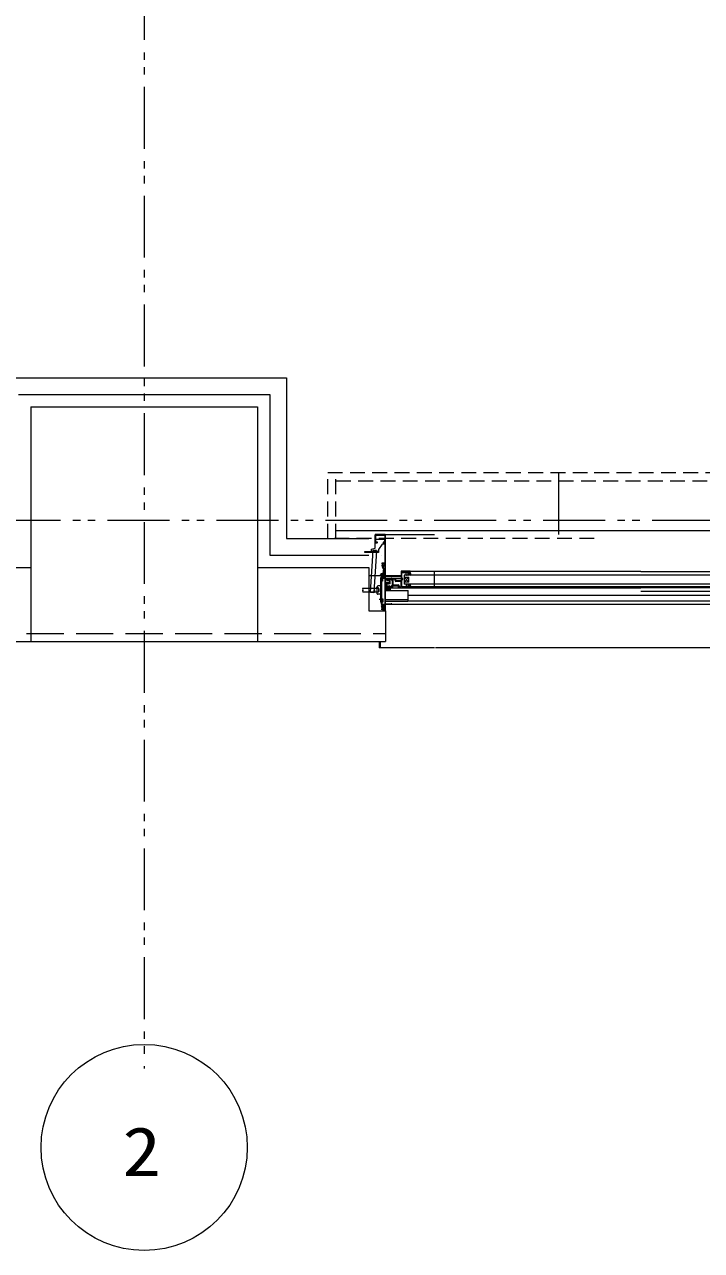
# Model space of a CAD drawing. Units: millimetres at full size. Extents: x -12803 to 120774, y -9413 to 101127.
# Drawn here: x 84984 to 86625, y 5229 to 8204 of the extents above; entities that cross this region are included whole.
import ezdxf
from ezdxf.enums import TextEntityAlignment as Align

# ---------------------------------------------------------------- set-up
doc = ezdxf.new("R2010")
doc.units = ezdxf.units.MM
doc.header["$LTSCALE"] = 30
for name, pattern in [('DASHED1', [1.8, 1.2, -0.6]), ('DASHED3', [4, 3, -1]), ('DOUBLE_CHAIN1', [8.8, 5, -1, 0.6, -0.6, 0.6, -1])]:
    doc.linetypes.add(name, pattern=pattern)
doc.layers.add('0-0_NoName', color=7, linetype='Continuous')
for name, color, linetype, lineweight in [('2-0_通芯', 7, 'DOUBLE_CHAIN1', 15), ('2-1_躯体', 7, 'Continuous', 15), ('2-3_間仕切り', 7, 'Continuous', 15), ('2-A_建具', 7, 'Continuous', 15)]:
    doc.layers.add(name, color=color, linetype=linetype, lineweight=lineweight)
doc.styles.add('ＭＳ ゴシック', font='')
doc.styles.get('ＭＳ ゴシック').set_extended_font_data('MS Gothic')

# ---------------------------------------------------------------- blocks, each defined once
blk = doc.blocks.new('グループ部品-732')
at = {"layer": '2-0_通芯'}
blk.add_line((74361.66, 7001.41), (120774.36, 7001.41), dxfattribs=at)
at = {"layer": '2-1_躯体'}
for p, q in [((84999.36, 7276.41), (85549.36, 7276.41)), ((84999.36, 7276.41), (84999.36, 6706.41)), ((85549.36, 7276.41), (85549.36, 6706.41)), ((83829.36, 6886.41), (84999.36, 6886.41)), ((85549.36, 6886.41), (85819.36, 6886.41)), ((83789.36, 6706.41), (85859.36, 6706.41))]:
    blk.add_line(p, q, dxfattribs=at)
at = {"layer": '2-1_躯体', "linetype": 'DASHED3'}
blk.add_line((83789.36, 6726.41), (85859.36, 6726.41), dxfattribs=at)
at = {"layer": '2-1_躯体'}
blk.add_lwpolyline([(85819.36, 6886.41), (85819.36, 6781.41), (85859.36, 6781.41), (85859.36, 6706.41)], dxfattribs=at)
at = {"layer": '2-3_間仕切り'}
for p, q in [((85619.36, 6956.41), (85819.36, 6956.41)), ((85579.36, 6916.41), (85819.36, 6916.41))]:
    blk.add_line(p, q, dxfattribs=at)
for points in [[(84929.36, 7346.41), (85619.36, 7346.41), (85619.36, 6956.41)], [(84969.36, 7306.41), (85579.36, 7306.41), (85579.36, 6916.41)]]:
    blk.add_lwpolyline(points, dxfattribs=at)
at = {"layer": '2-A_建具', "linetype": 'DASHED1'}
for p, q in [((85739.36, 6956.41), (85739.36, 7116.41)), ((86365.36, 7116.41), (90183.36, 7116.41)), ((85739.36, 7096.41), (90809.36, 7096.41))]:
    blk.add_line(p, q, dxfattribs=at)
at = {"layer": '2-A_建具'}
for p, q in [((86279.36, 6966.41), (86279.36, 7116.41)), ((85739.36, 6976.41), (90809.36, 6976.41)), ((85834.36, 6933.46), (85834.36, 6965.91)), ((85858.86, 6966.41), (85834.86, 6966.41)), ((85859.36, 6966.41), (85977.86, 6966.41)), ((85824.36, 6930.78), (85834.36, 6933.46)), ((85834.36, 6946.46), (85839.16, 6946.46)), ((85834.86, 6946.41), (85838.61, 6946.41)), ((85836.36, 6949.36), (85836.36, 6954.96)), ((85836.36, 6954.96), (85857.36, 6954.96)), ((85837.86, 6947.86), (85836.36, 6949.36)), ((85839.16, 6947.86), (85837.86, 6947.86)), ((85855.86, 6947.86), (85854.56, 6947.86)), ((85854.56, 6946.46), (85857.36, 6946.46)), ((85855.11, 6946.41), (85857.36, 6946.41)), ((85857.36, 6949.36), (85855.86, 6947.86)), ((85857.36, 6954.96), (85857.36, 6949.36)), ((85857.36, 6946.46), (85857.36, 6942.96)), ((85857.86, 6945.91), (85857.86, 6896.74)), ((85809.36, 6925.26), (85842.36, 6925.26)), ((85809.36, 6922.96), (85809.36, 6925.26)), ((85842.36, 6922.96), (85809.36, 6922.96)), ((85812.01, 6922.96), (85812.01, 6925.26)), ((85816.51, 6922.96), (85816.51, 6925.26)), ((85822.87, 6826.71), (85829.67, 6927.51)), ((85824.36, 6930.78), (85824.36, 6925.26)), ((85829.67, 6927.51), (85830.73, 6928.44)), ((85829.67, 6927.51), (85838.65, 6926.91)), ((85831.85, 6826.11), (85838.65, 6926.91)), ((85842.36, 6930.11), (85842.36, 6922.96)), ((85850.56, 6916.21), (85850.36, 6916.41)), ((85854.16, 6894.66), (85854.29, 6894.66)), ((85854.29, 6892.36), (85854.16, 6892.36)), ((85855.06, 6895.12), (85855.15, 6895.21)), ((85855.15, 6891.81), (85855.06, 6891.9)), ((85855.94, 6895.35), (85856.05, 6895.3)), ((85856.05, 6891.72), (85855.94, 6891.67)), ((85856.7, 6895.1), (85856.86, 6895.09)), ((85856.86, 6891.94), (85856.7, 6891.92)), ((85857.68, 6893.91), (85857.64, 6893.76)), ((85857.64, 6893.26), (85857.68, 6893.11)), ((86478.11, 6876.91), (85897.16, 6876.91)), ((85897.16, 6876.41), (85919.66, 6876.41)), ((85918.66, 6877.41), (85898.16, 6877.41)), ((85909.36, 6868.61), (85909.36, 6873.11)), ((85910.36, 6874.11), (85913.36, 6874.11)), ((85914.36, 6867.61), (85914.36, 6874.81)), ((85914.36, 6869.99), (85918.47, 6874.11)), ((85914.36, 6871.41), (85917.06, 6874.11)), ((85914.36, 6872.82), (85915.64, 6874.11)), ((85914.36, 6874.11), (85919.36, 6874.11)), ((85914.36, 6868.58), (85919.46, 6873.68)), ((85914.36, 6873.11), (85914.36, 6868.61)), ((85914.36, 6872.92), (85919.67, 6867.61)), ((85914.58, 6874.11), (85920.79, 6867.91)), ((85914.8, 6867.61), (85919.72, 6872.53)), ((85916, 6874.11), (85920.36, 6869.74)), ((85917.41, 6874.11), (85919.94, 6871.58)), ((85918.83, 6874.11), (85919.51, 6873.42)), ((85919.36, 6874.11), (85920.86, 6867.61)), ((85919.66, 6876.11), (85919.66, 6876.41)), ((85977.96, 6837.21), (85977.96, 6876.91)), ((87036.86, 6876.11), (86478.11, 6876.11)), ((85897.16, 6866.41), (85819.36, 6866.41)), ((85847.06, 6860.91), (85847.06, 6801.91)), ((85849.36, 6860.91), (85847.06, 6860.91)), ((85849.43, 6854.8), (85847.13, 6853.87)), ((85847.63, 6867.06), (85847.15, 6868.08)), ((85847.63, 6867.06), (85853.69, 6870.56)), ((85851.24, 6867.8), (85848.78, 6872.06)), ((85849.29, 6867.21), (85852.72, 6869.19)), ((85849.29, 6867.21), (85849.34, 6867.14)), ((85853.11, 6868.51), (85849.34, 6867.14)), ((85849.34, 6867.14), (85849.77, 6867.14)), ((85849.36, 6857.91), (85849.36, 6866.41)), ((85849.36, 6860.91), (85849.36, 6801.91)), ((85849.41, 6867.51), (85849.51, 6867.34)), ((85850.93, 6855.41), (85849.43, 6854.8)), ((85852.6, 6853.61), (85849.43, 6852.32)), ((85849.6, 6866.68), (85849.82, 6867.06)), ((85849.6, 6866.68), (85849.69, 6866.53)), ((85853.46, 6867.91), (85849.69, 6866.53)), ((85849.69, 6866.53), (85850.12, 6866.53)), ((85849.77, 6867.14), (85852.89, 6868.13)), ((85849.82, 6867.06), (85849.77, 6867.14)), ((85852.94, 6868.06), (85849.82, 6867.06)), ((85849.95, 6866.08), (85850.17, 6866.46)), ((85850.12, 6866.53), (85853.24, 6867.53)), ((85850.17, 6866.46), (85850.12, 6866.53)), ((85850.3, 6865.47), (85854.08, 6866.84)), ((85850.3, 6865.47), (85850.52, 6865.85)), ((85850.3, 6865.47), (85850.39, 6865.32)), ((85854.16, 6866.69), (85850.39, 6865.32)), ((85850.39, 6865.32), (85850.82, 6865.32)), ((85850.52, 6865.85), (85850.47, 6865.93)), ((85853.64, 6866.84), (85850.52, 6865.85)), ((85850.65, 6864.87), (85854.43, 6866.24)), ((85850.65, 6864.87), (85850.87, 6865.24)), ((85850.65, 6864.87), (85850.74, 6864.71)), ((85854.51, 6866.09), (85850.74, 6864.71)), ((85850.74, 6864.71), (85851.17, 6864.71)), ((85850.82, 6865.32), (85853.94, 6866.31)), ((85850.87, 6865.24), (85850.82, 6865.32)), ((85853.99, 6866.24), (85850.87, 6865.24)), ((85850.93, 6860.91), (85850.93, 6855.41)), ((85853.23, 6860.91), (85850.93, 6860.91)), ((85851, 6864.26), (85854.78, 6865.63)), ((85851, 6864.26), (85851.22, 6864.64)), ((85851, 6864.26), (85851.09, 6864.11)), ((85854.86, 6865.48), (85851.09, 6864.11)), ((85851.09, 6864.11), (85851.52, 6864.11)), ((85851.17, 6864.71), (85854.29, 6865.71)), ((85851.22, 6864.64), (85851.17, 6864.71)), ((85851.18, 6868.3), (85852.54, 6868.74)), ((85854.34, 6865.63), (85851.22, 6864.64)), ((85851.35, 6863.65), (85855.13, 6865.03)), ((85851.35, 6863.65), (85851.57, 6864.03)), ((85851.35, 6863.65), (85851.44, 6863.5)), ((85855.21, 6864.87), (85851.44, 6863.5)), ((85851.44, 6863.5), (85851.87, 6863.5)), ((85851.52, 6864.11), (85854.64, 6865.1)), ((85851.57, 6864.03), (85851.52, 6864.11)), ((85854.69, 6865.03), (85851.57, 6864.03)), ((85851.7, 6863.05), (85851.92, 6863.43)), ((85851.7, 6863.05), (85852.3, 6863.27)), ((85851.7, 6863.05), (85851.79, 6862.9)), ((85852.34, 6865.9), (85851.74, 6866.94)), ((85852.39, 6863.11), (85851.79, 6862.9)), ((85851.87, 6863.5), (85854.99, 6864.5)), ((85851.92, 6863.43), (85851.87, 6863.5)), ((85855.04, 6864.42), (85851.92, 6863.43)), ((85852.62, 6862.21), (85852.22, 6862.9)), ((85852.4, 6869.24), (85852.5, 6869.07)), ((85852.76, 6869.12), (85852.54, 6868.74)), ((85852.59, 6868.66), (85852.54, 6868.74)), ((85852.58, 6862.18), (85852.84, 6862.33)), ((85854.9, 6861.45), (85852.71, 6863.54)), ((85852.8, 6863.45), (85855.48, 6864.42)), ((85852.84, 6865.03), (85856.12, 6859.34)), ((85853.11, 6868.51), (85852.89, 6868.13)), ((85852.94, 6868.06), (85852.89, 6868.13)), ((85855.56, 6864.27), (85852.94, 6863.32)), ((85853.69, 6870.56), (85853.04, 6871.48)), ((85853.09, 6863.17), (85855.34, 6863.89)), ((85853.23, 6854.53), (85853.23, 6860.91)), ((85853.46, 6867.91), (85853.24, 6867.53)), ((85853.29, 6867.45), (85853.24, 6867.53)), ((85853.38, 6868.06), (85853.46, 6867.91)), ((85853.55, 6862.74), (85855.44, 6863.83)), ((85853.81, 6867.3), (85853.59, 6866.92)), ((85853.64, 6866.84), (85853.59, 6866.92)), ((85854.08, 6866.84), (85853.64, 6866.84)), ((85853.72, 6860.2), (85855.53, 6860.07)), ((85853.88, 6860.52), (85855.35, 6860.39)), ((85854.16, 6866.69), (85853.94, 6866.31)), ((85853.99, 6866.24), (85853.94, 6866.31)), ((85854.43, 6866.24), (85853.99, 6866.24)), ((85854.08, 6866.84), (85854.16, 6866.69)), ((85854.51, 6866.09), (85854.29, 6865.71)), ((85854.34, 6865.63), (85854.29, 6865.71)), ((85854.78, 6865.63), (85854.34, 6865.63)), ((85854.43, 6866.24), (85854.51, 6866.09)), ((85854.86, 6865.48), (85854.64, 6865.1)), ((85854.69, 6865.03), (85854.64, 6865.1)), ((85855.13, 6865.03), (85854.69, 6865.03)), ((85854.78, 6865.63), (85854.86, 6865.48)), ((85854.9, 6861.45), (85855.79, 6860.22)), ((85855.21, 6864.87), (85854.99, 6864.5)), ((85855.04, 6864.42), (85854.99, 6864.5)), ((85855.48, 6864.42), (85855.04, 6864.42)), ((85855.13, 6865.03), (85855.21, 6864.87)), ((85855.31, 6862.15), (85856.54, 6861.92)), ((85855.56, 6864.27), (85855.34, 6863.89)), ((85855.39, 6863.81), (85855.34, 6863.89)), ((85855.35, 6860.39), (85855.53, 6860.07)), ((85855.44, 6863.83), (85856.58, 6861.85)), ((85855.48, 6864.42), (85855.56, 6864.27)), ((85855.53, 6860.07), (85855.79, 6860.22)), ((85856.58, 6861.85), (85855.79, 6860.22)), ((85858.16, 6865.21), (85858.16, 6797.61)), ((85859.36, 6868.81), (85858.36, 6869.81)), ((85859.36, 6865.41), (85872.56, 6865.41)), ((85897.36, 6859.51), (85859.36, 6859.51)), ((85870.86, 6850.01), (85859.36, 6850.01)), ((85859.36, 6846.61), (85864.48, 6846.61)), ((85861.86, 6855.21), (85870.86, 6855.21)), ((85861.86, 6843.01), (85861.86, 6839.35)), ((85866.79, 6859.49), (85862.57, 6858.22)), ((85870.64, 6847.01), (85865.25, 6846.96)), ((85868.26, 6854.61), (85868.26, 6853.56)), ((85869.49, 6854.91), (85868.56, 6854.91)), ((85868.59, 6853.09), (85870.59, 6852.36)), ((85869.79, 6856.91), (85869.79, 6855.21)), ((85870.96, 6856.91), (85869.79, 6856.91)), ((85870.86, 6846.96), (85870.86, 6855.21)), ((85870.96, 6857.58), (85870.96, 6856.91)), ((85874.36, 6865.01), (85897.16, 6865.01)), ((85874.76, 6854.91), (85874.76, 6857.58)), ((85874.76, 6854.91), (85875.36, 6854.91)), ((85897.36, 6852.58), (85884.43, 6852.58)), ((87051.86, 6867.61), (85904.36, 6867.61)), ((85904.36, 6867.61), (85904.36, 6845.61)), ((85904.36, 6862.61), (85916.36, 6862.61)), ((85916.36, 6850.61), (85904.36, 6862.61)), ((85916.36, 6862.61), (85904.36, 6850.61)), ((85916.36, 6850.61), (85904.36, 6850.61)), ((87051.86, 6845.61), (85904.36, 6845.61)), ((85909.36, 6844.61), (85909.36, 6840.11)), ((85913.36, 6867.61), (85910.36, 6867.61)), ((85913.36, 6845.61), (85910.36, 6845.61)), ((85914.36, 6871.51), (85918.26, 6867.61)), ((85914.36, 6870.1), (85916.84, 6867.61)), ((85914.36, 6868.68), (85915.43, 6867.61)), ((85914.36, 6840.3), (85919.67, 6845.61)), ((85914.36, 6841.71), (85918.26, 6845.61)), ((85914.36, 6843.12), (85916.84, 6845.61)), ((85914.36, 6845.61), (85914.36, 6838.41)), ((85914.36, 6844.54), (85915.43, 6845.61)), ((85914.36, 6844.64), (85919.46, 6839.54)), ((85914.36, 6840.11), (85914.36, 6844.61)), ((85914.36, 6843.23), (85918.47, 6839.11)), ((85914.58, 6839.11), (85920.79, 6845.31)), ((85914.8, 6845.61), (85919.72, 6840.69)), ((85916, 6839.11), (85920.36, 6843.48)), ((85916.21, 6867.61), (85919.99, 6871.38)), ((85916.21, 6845.61), (85919.99, 6841.84)), ((85916.36, 6850.61), (85916.36, 6862.61)), ((85917.63, 6867.61), (85920.25, 6870.23)), ((85917.63, 6845.61), (85920.25, 6842.99)), ((85919.04, 6867.61), (85920.52, 6869.08)), ((85919.04, 6845.61), (85920.52, 6844.14)), ((85919.36, 6839.11), (85920.86, 6845.61)), ((85920.46, 6867.61), (85920.78, 6867.93)), ((85920.46, 6845.61), (85920.78, 6845.29)), ((85804.36, 6835.91), (85842.56, 6835.91)), ((85804.36, 6826.91), (85842.56, 6826.91)), ((85831.85, 6826.11), (85822.87, 6826.71)), ((85831.85, 6826.11), (85830.78, 6825.18)), ((85838.06, 6838.41), (85838.06, 6824.41)), ((85847.05, 6841.41), (85841.06, 6841.41)), ((85847.06, 6821.41), (85841.06, 6821.41)), ((85842.56, 6835.91), (85843.56, 6834.91)), ((85842.56, 6835.91), (85842.56, 6826.91)), ((85859.36, 6837.11), (86478.11, 6837.11)), ((85859.36, 6830.81), (85870.86, 6830.81)), ((85860.36, 6830.21), (85913.36, 6830.21)), ((85862.57, 6838.4), (85866.79, 6837.13)), ((85865.66, 6832.61), (85865.66, 6832.11)), ((85865.67, 6832.71), (85865.86, 6832.89)), ((85867.36, 6832.91), (85865.96, 6832.91)), ((85866.12, 6831.81), (85867.22, 6832.91)), ((85866.66, 6832.01), (85868.76, 6832.01)), ((85868.16, 6840.3), (85866.86, 6840.91)), ((85869.36, 6835.31), (85867.54, 6836.71)), ((85867.66, 6833.34), (85869.62, 6835.31)), ((85867.66, 6833.21), (85867.66, 6834.31)), ((85867.67, 6832.01), (85869.26, 6833.6)), ((85869.96, 6835.31), (85867.74, 6836.99)), ((85867.81, 6834.85), (85868.12, 6835.15)), ((85868.66, 6835.31), (85871.86, 6835.31)), ((85868.85, 6831.84), (85869.92, 6832.91)), ((85869.26, 6833.37), (85869.26, 6834.01)), ((85869.56, 6834.31), (85871.56, 6834.31)), ((85870.06, 6832.91), (85869.72, 6832.91)), ((85869.73, 6840.27), (85874.37, 6841.94)), ((85869.77, 6831.9), (85870.27, 6832.4)), ((85869.97, 6834.31), (85870.97, 6835.31)), ((85871.32, 6834.31), (85871.86, 6834.85)), ((85871.56, 6836.44), (85871.36, 6835.31)), ((85871.86, 6834.61), (85871.86, 6836.61)), ((85871.86, 6831.81), (85871.86, 6833.11)), ((85904.4, 6839.04), (85904.31, 6839.04)), ((85910.36, 6839.11), (85913.36, 6839.11)), ((85914.36, 6841.81), (85917.06, 6839.11)), ((85914.36, 6840.4), (85915.64, 6839.11)), ((87041.86, 6839.11), (85914.36, 6839.11)), ((85914.36, 6805.71), (85914.36, 6829.21)), ((87036.86, 6818.61), (85914.36, 6818.61)), ((85917.41, 6839.11), (85919.94, 6841.64)), ((85918.83, 6839.11), (85919.51, 6839.8)), ((85919.36, 6837.01), (85919.36, 6838.61)), ((85919.36, 6837.21), (86478.11, 6837.21)), ((87037.16, 6837.11), (86478.11, 6837.11)), ((87036.86, 6828.11), (86478.11, 6828.11)), ((85844.36, 6809.41), (85854.36, 6809.41)), ((85849.36, 6801.91), (85847.06, 6801.91)), ((85849.36, 6796.91), (85849.36, 6804.91)), ((85849.36, 6787.41), (85858.36, 6796.41)), ((85849.36, 6790.41), (85855.36, 6796.41)), ((85849.36, 6793.41), (85852.36, 6796.41)), ((85849.36, 6796.41), (85858.36, 6787.41)), ((85849.36, 6784.41), (85858.36, 6793.41)), ((85849.36, 6793.41), (85858.36, 6784.41)), ((85849.36, 6790.41), (85858.36, 6781.41)), ((85849.36, 6787.41), (85854.2, 6782.56)), ((85849.36, 6784.41), (85850.05, 6783.72)), ((85852.61, 6809.21), (85849.43, 6810.5)), ((87054.66, 6796.41), (85849.86, 6796.41)), ((85850.93, 6801.91), (85850.93, 6807.41)), ((85853.23, 6801.91), (85850.93, 6801.91)), ((85851.31, 6783.37), (85858.36, 6790.41)), ((85852.36, 6796.41), (85858.36, 6790.41)), ((85853.23, 6808.29), (85853.23, 6801.91)), ((85853.66, 6782.71), (85858.36, 6787.41)), ((85855.36, 6796.41), (85858.36, 6793.41)), ((85856.01, 6782.06), (85858.36, 6784.41)), ((85859.36, 6808.75), (85914.36, 6808.75)), ((85860.36, 6804.71), (85913.36, 6804.71)), ((85844.36, 6706.41), (85844.36, 6691.41)), ((85846.36, 6706.41), (85846.36, 6691.41)), ((85977.86, 6691.41), (85844.36, 6691.41)), ((90567.86, 6691.41), (85980.86, 6691.41))]:
    blk.add_line(p, q, dxfattribs=at)
at = {"layer": '2-A_建具', "linetype": 'DASHED1'}
blk.add_lwpolyline([(86365.36, 6956.41), (85719.36, 6956.41), (85719.36, 7116.41), (86365.36, 7116.41)], dxfattribs=at)
at = {"layer": '2-A_建具'}
for points in [[(85835.93, 6962.05), (85835.86, 6962.24), (85835.86, 6964.41)], [(85836.36, 6964.91), (85840.03, 6964.91), (85840.22, 6964.84)], [(85841.5, 6964.84), (85841.69, 6964.91), (85852.03, 6964.91), (85852.22, 6964.84)], [(85853.5, 6964.84), (85853.69, 6964.91), (85857.36, 6964.91)], [(85857.86, 6964.41), (85857.86, 6962.24), (85857.79, 6962.05)], [(85859.36, 6848.71), (85859.36, 6965.91), (85858.86, 6966.41)], [(85835.93, 6952.05), (85835.86, 6952.24), (85835.86, 6960.58), (85835.93, 6960.77)], [(85835.86, 6948.11), (85835.86, 6950.58), (85835.93, 6950.77)], [(85838.08, 6947.7), (85837.87, 6947.61), (85836.36, 6947.61)], [(85857.36, 6942.96), (85851.36, 6942.96), (85842.36, 6930.11)], [(85857.36, 6947.61), (85855.84, 6947.61), (85855.63, 6947.7)], [(85857.79, 6960.77), (85857.86, 6960.58), (85857.86, 6952.24), (85857.79, 6952.05)], [(85857.79, 6950.77), (85857.86, 6950.58), (85857.86, 6948.11)], [(85830.73, 6928.44), (85837.72, 6927.97), (85838.65, 6926.91)], [(85854.26, 6882.11), (85854.26, 6879.71), (85853.96, 6879.41), (85853.96, 6870.71), (85851.05, 6869.03), (85850.95, 6868.84), (85850.47, 6868.56), (85850.25, 6868.57), (85847.45, 6866.95), (85848.57, 6865.01), (85849.36, 6865.01)], [(85855.86, 6896.71), (85851.78, 6896.71), (85851.26, 6897.01), (85850.56, 6897.01), (85850.56, 6895.41), (85853.46, 6895.41), (85853.76, 6895.09)], [(85853.76, 6891.93), (85853.46, 6891.61), (85850.56, 6891.61), (85850.56, 6890.01), (85851.56, 6890.01), (85851.56, 6887.01), (85852.96, 6887.01), (85852.96, 6887.51), (85852.56, 6888.08), (85852.56, 6890.31), (85857.86, 6890.31), (85857.86, 6882.91), (85855.96, 6882.91)], [(85853.52, 6889.86), (85852.4, 6887.92), (85853.2, 6887.7), (85854.11, 6884.31), (85853.06, 6884.31)], [(85855.46, 6876.87), (85855.46, 6883.92), (85854.46, 6887.65), (85854.46, 6889.61)], [(85856.86, 6869.2), (85856.58, 6867.61), (85855.46, 6867.61), (85855.46, 6875.95), (85855.34, 6876.14), (85855.34, 6876.69), (85855.46, 6876.87)], [(85855.96, 6881.91), (85857.86, 6881.91), (85857.86, 6868.81)], [(85897.36, 6875.61), (85897.36, 6854.51), (85884.36, 6854.51), (85884.36, 6859.01)], [(85897.16, 6876.91), (85897.16, 6860.1), (85897.36, 6860.1)], [(85919.36, 6874.61), (85919.36, 6876.11), (85897.86, 6876.11)], [(85900.56, 6857.41), (85901.36, 6857.41), (85901.36, 6859.51), (85899.36, 6859.51), (85899.36, 6874.18), (85911.63, 6874.18), (85913.36, 6874.81), (85914.36, 6874.81)], [(85847.7, 6869.83), (85849.39, 6868.71), (85850.69, 6868.76)], [(85849.6, 6866.68), (85853.38, 6868.06), (85852.94, 6868.06)], [(85849.72, 6867.46), (85853.03, 6868.66), (85853.11, 6868.51)], [(85858.16, 6865.21), (85850.26, 6865.21), (85850.26, 6859.41), (85850.96, 6859.41), (85850.96, 6858.45), (85850.36, 6857.41), (85849.86, 6857.41)], [(85849.95, 6866.08), (85853.73, 6867.45), (85853.81, 6867.3), (85850.04, 6865.93)], [(85849.95, 6866.08), (85850.04, 6865.93), (85850.47, 6865.93), (85853.59, 6866.92)], [(85853.73, 6867.45), (85853.29, 6867.45), (85850.17, 6866.46)], [(85851.25, 6871.88), (85851.37, 6869.86), (85850.69, 6868.76)], [(85853.03, 6868.66), (85852.59, 6868.66), (85850.83, 6868.1)], [(85851.51, 6866.41), (85853.98, 6867.84), (85854.8, 6866.41)], [(85851.79, 6862.9), (85852.22, 6862.9), (85852.47, 6862.97)], [(85852.72, 6869.19), (85852.76, 6869.12), (85852.29, 6868.95)], [(85855.35, 6860.39), (85852.31, 6863.24), (85853.88, 6860.52)], [(85852.58, 6862.18), (85853.72, 6860.2), (85853.88, 6860.52)], [(85854.96, 6861.36), (85855.31, 6862.15), (85854.73, 6863.43)], [(85857.86, 6870.91), (85855.68, 6870.91), (85855.46, 6868.35)], [(85856.45, 6868.22), (85856.73, 6869.81), (85857.86, 6869.81)], [(85869.66, 6850.01), (85869.66, 6848.71), (85859.36, 6848.71)], [(85864.26, 6833.11), (85864.26, 6832.01), (85859.36, 6832.01), (85859.36, 6847.31), (85861.67, 6847.31)], [(85897.36, 6859.41), (85883.86, 6859.41), (85883.86, 6859.61), (85866.93, 6859.61), (85866.93, 6859.51), (85862.57, 6858.22), (85862.05, 6857.86), (85861.86, 6857.27)], [(85861.86, 6857.27), (85861.86, 6855.21), (85864.16, 6855.21), (85864.16, 6856.01), (85863.06, 6856.01), (85863.06, 6857.22), (85864.25, 6857.58), (85868.26, 6857.58), (85868.26, 6856.01), (85867.16, 6856.01), (85867.16, 6855.21), (85869.46, 6855.21), (85869.46, 6857.58), (85875.36, 6857.58), (85875.36, 6839.04), (85869.46, 6839.04), (85869.46, 6841.41), (85868.46, 6841.41), (85868.46, 6839.04), (85864.25, 6839.04), (85862.86, 6839.46), (85862.86, 6840.91)], [(85870.86, 6846.96), (85865.25, 6846.96), (85864.62, 6846.73), (85862.93, 6845.31), (85861.86, 6843.01)], [(85862.06, 6847.01), (85866.36, 6847.01), (85870.4, 6847.36)], [(85873.16, 6864.81), (85874.36, 6864.81), (85874.36, 6866.41)], [(85882.43, 6854.58), (85882.43, 6857.58), (85877.29, 6857.58), (85877.29, 6844.04), (85890.29, 6844.04)], [(85892.29, 6842.04), (85892.29, 6839.04), (85897.36, 6839.04), (85897.36, 6852.58)], [(85903.4, 6839.04), (85899.36, 6839.04), (85899.36, 6857.58), (85900.23, 6857.58)], [(85830.78, 6825.18), (85823.8, 6825.65), (85822.87, 6826.71)], [(85843.56, 6834.91), (85843.56, 6827.91), (85842.56, 6826.91)], [(85870.86, 6834.11), (85869.56, 6834.11), (85869.56, 6833.31), (85870.66, 6833.31), (85870.66, 6831.81), (85865.46, 6831.81), (85865.46, 6833.31), (85866.56, 6833.31), (85866.56, 6834.11), (85859.36, 6834.11)], [(85872.56, 6797.41), (85859.36, 6797.41), (85859.36, 6829.21)], [(85861.86, 6841.71), (85866.86, 6841.71), (85866.86, 6840.91)], [(85861.86, 6839.35), (85866.93, 6837.21), (85866.93, 6837.01), (85876.86, 6837.01), (85876.86, 6837.21), (85890.86, 6837.21), (85890.86, 6837.01), (85919.36, 6837.01)], [(85877.36, 6837.61), (85877.36, 6842.11), (85890.36, 6842.11), (85890.36, 6837.61)], [(85914.36, 6838.41), (85913.36, 6838.41), (85911.63, 6839.04), (85905.31, 6839.04)], [(85850.93, 6807.41), (85849.43, 6808.02), (85847.13, 6808.95)], [(85849.86, 6805.41), (85850.36, 6805.41), (85850.96, 6804.37), (85850.96, 6803.41), (85850.26, 6803.41), (85850.26, 6797.61), (85858.16, 6797.61)], [(85858.36, 6795.41), (85858.36, 6782.41), (85859.36, 6781.41)], [(85874.36, 6796.41), (85874.36, 6798.01), (85873.16, 6798.01)], [(85914.36, 6805.71), (87054.86, 6805.71), (87054.86, 6789.61)]]:
    blk.add_lwpolyline(points, dxfattribs=at)
for centre, radius, start, end in [((85834.86, 6965.91), 0.5, 90.00001, 179.99999), ((85836.36, 6964.41), 0.5, 90.00001, 179.99999), ((85835.16, 6961.41), 1, 320.28486, 39.71514), ((85840.86, 6965.61), 1, 230.28486, 309.71514), ((85852.86, 6965.61), 1, 230.28486, 309.71514), ((85857.36, 6964.41), 0.5, 0.00001, 89.99999), ((85858.56, 6961.41), 1, 140.28486, 219.71514), ((85834.86, 6946.91), 0.5, 180.00001, 269.99999), ((85836.36, 6948.11), 0.5, 180.00001, 269.99999), ((85835.16, 6951.41), 1, 320.28486, 39.71514), ((85838.61, 6947.16), 0.75, 270.00002, 134.41533), ((85839.16, 6947.16), 0.7, 270, 90), ((85854.56, 6947.16), 0.7, 90, 270), ((85855.11, 6947.16), 0.75, 45.58467, 269.99998), ((85857.36, 6948.11), 0.5, 270.00001, 359.99999), ((85857.36, 6945.91), 0.5, 0.00001, 89.99999), ((85858.56, 6951.41), 1, 140.28486, 219.71514), ((85829.36, 6923.02), 1.5, 146.14066, 266.14066), ((85829.46, 6924.52), 1.5, 146.14066, 266.14066), ((85829.57, 6926.02), 1.5, 86.14066, 266.14066), ((85853.06, 6883.81), 0.5, 89.99999, 270.00001), ((85853.06, 6882.11), 1.2, 0.00001, 89.99999), ((85853.96, 6889.61), 0.5, 0, 150.00001), ((85854.16, 6895.06), 0.4, 175.90396, 270.00001), ((85854.16, 6891.96), 0.4, 89.99999, 184.09604), ((85854.29, 6895.06), 0.4, 270.00007, 315.20724), ((85854.29, 6891.96), 0.4, 44.79276, 89.99993), ((85855.86, 6893.51), 1.8, 116.26017, 135.20714), ((85855.86, 6893.51), 1.8, 224.79286, 243.73983), ((85855.6, 6894.99), 0.5, 46.86987, 153.13005), ((85855.6, 6892.03), 0.5, 206.86995, 313.13013), ((85855.96, 6882.41), 0.5, 89.99999, 270.00001), ((85855.86, 6893.51), 3.2, 63.61222, 90.00002), ((85855.86, 6893.51), 1.8, 61.96927, 83.73983), ((85855.86, 6893.51), 1.8, 276.26017, 298.03073), ((85857.08, 6894.37), 0.75, 322.29964, 107.7004), ((85857.08, 6892.65), 0.75, 252.2996, 37.70036), ((85857.46, 6896.74), 0.4, 243.61216, 359.99994), ((85855.86, 6893.51), 1.8, 351.96925, 8.03075), ((85898.16, 6876.41), 1, 90, 180), ((85897.86, 6875.61), 0.5, 90, 180), ((85910.36, 6873.11), 1, 89.9999, 179.9999), ((85913.36, 6873.11), 1, 359.9999, 89.9999), ((85918.66, 6876.41), 1, 0, 90), ((85918.86, 6874.61), 0.5, 270, 0), ((85848.33, 6868.63), 1.3, 135.88085, 205), ((85853.86, 6863.27), 9, 104.11915, 135.88085), ((85848.97, 6867.26), 0.5, 30, 120), ((85849.86, 6865.91), 0.5, 90, 180), ((85849.86, 6857.91), 0.5, 180, 270), ((85851.98, 6870.74), 1.3, 35, 104.11915), ((85852.53, 6863.37), 0.248, 42.80904, 210), ((85852.84, 6869.49), 0.5, 120, 210), ((85852.23, 6854.53), 1, 292.00335, 0), ((85855.96, 6868.31), 0.5, 175, 349.99999), ((85857.36, 6871.51), 0.5, 360, 170.00001), ((85861.67, 6847.11), 0.2, 14.47751, 90), ((85862.86, 6857.27), 1, 106.69924, 180), ((85864.86, 6843.01), 3, 130, 180), ((85862.06, 6847.21), 0.2, 194.47751, 270), ((85865.26, 6845.96), 1, 90.5, 130), ((85866.93, 6859.01), 0.5, 90, 106.69924), ((85868.56, 6854.61), 0.3, 90, 180), ((85868.76, 6853.56), 0.5, 180, 250), ((85869.49, 6855.21), 0.3, 270, 359.99999), ((85870.36, 6847.86), 0.5, 275, 0), ((85870.36, 6851.91), 0.5, 0, 70), ((85870.56, 6847.31), 0.3, 270.5, 359.99999), ((85872.56, 6865.11), 0.3, 0, 90), ((85873.16, 6865.11), 0.3, 180, 270), ((85873.86, 6843.35), 1.5, 289.85326, 359.99999), ((85884.43, 6854.58), 2, 180, 270), ((85883.86, 6859.01), 0.5, 0, 90), ((85890.29, 6842.04), 2, 0, 90), ((85900.23, 6857.38), 0.2, 35.09963, 90), ((85900.56, 6857.61), 0.2, 215.09963, 270), ((85910.36, 6868.61), 1, 179.9999, 269.9999), ((85910.36, 6844.61), 1, 90.0001, 180.0001), ((85913.36, 6868.61), 1, 269.9999, 359.9999), ((85913.36, 6844.61), 1, 0.0001, 90.0001), ((85807.66, 6833.66), 4, 145.77113, 214.22887), ((85807.66, 6829.16), 4, 145.77113, 214.22887), ((85801.05, 6829.16), 4, 325.77113, 34.22887), ((85831.95, 6827.6), 1.5, 266.14066, 86.14066), ((85832.05, 6829.1), 1.5, 326.14066, 86.14066), ((85832.15, 6830.6), 1.5, 326.14066, 86.14066), ((85838.06, 6835.91), 1.5, 60, 180), ((85841.06, 6838.41), 3, 90.00155, 180.00122), ((85839.56, 6835.91), 1.5, 60, 180), ((85841.06, 6824.41), 3, 180.00122, 270.00127), ((85841.06, 6835.91), 1.5, 0, 180), ((85860.36, 6829.21), 1, 90, 180), ((85862.36, 6840.91), 0.5, 0, 180), ((85862.86, 6839.35), 1, 180, 253.30076), ((85865.26, 6833.11), 1, 90, 180), ((85865.96, 6832.61), 0.3, 90, 180), ((85865.96, 6832.11), 0.3, 180, 270), ((85866.46, 6832.01), 0.2, 270, 0), ((85866.93, 6837.61), 0.5, 253.30076, 270), ((85867.56, 6836.91), 0.2, 24.41711, 264.41711), ((85867.36, 6833.21), 0.3, 270, 0), ((85868.66, 6834.31), 1, 90, 180), ((85868.59, 6841.21), 1, 245, 262.59308), ((85868.96, 6832.01), 0.2, 180, 270), ((85869.26, 6832.91), 0.25, 123.05573, 326.94427), ((85868.96, 6833.37), 0.3, 303.05573, 0), ((85869.56, 6834.01), 0.3, 90, 180), ((85869.39, 6841.21), 1, 273.88684, 289.85326), ((85869.72, 6832.61), 0.3, 90, 146.94427), ((85869.56, 6832.11), 0.3, 270, 315), ((85870.06, 6832.61), 0.3, 315, 90), ((85870.86, 6833.11), 1, 0, 90), ((85870.86, 6831.81), 1, 270, 0), ((85871.66, 6836.61), 0.2, 0.00001, 240), ((85871.56, 6834.61), 0.3, 270, 0), ((85876.86, 6837.61), 0.5, 270, 0), ((85890.86, 6837.61), 0.5, 180, 270), ((85903.4, 6838.84), 0.2, 23.57818, 90), ((85903.86, 6839.04), 0.3, 203.57818, 336.42182), ((85904.31, 6838.84), 0.2, 90, 156.42182), ((85904.4, 6838.84), 0.2, 23.57818, 90), ((85904.86, 6839.04), 0.3, 203.57818, 336.42182), ((85905.31, 6838.84), 0.2, 90, 156.42182), ((85910.36, 6840.11), 1, 180.0001, 270.0001), ((85913.36, 6840.11), 1, 270.0001, 0.0001), ((85913.36, 6829.21), 1, 0, 90), ((85918.86, 6838.61), 0.5, 0, 90), ((85849.86, 6804.91), 0.5, 90, 180), ((85849.86, 6796.91), 0.5, 180, 270), ((85852.23, 6808.29), 1, 0, 68.00217), ((85860.36, 6805.71), 1, 180, 270), ((85872.56, 6797.71), 0.3, 270, 0), ((85873.16, 6797.71), 0.3, 90, 180), ((85913.36, 6805.71), 1, 270, 359.99999)]:
    blk.add_arc(centre, radius, start, end, dxfattribs=at)
blk = doc.blocks.new('グループ部品-763')
at = {"layer": '2-1_躯体'}
for p, q in [((84999.36, 7276.41), (85549.36, 7276.41)), ((84999.36, 7276.41), (84999.36, 6706.41)), ((85549.36, 7276.41), (85549.36, 6706.41))]:
    blk.add_line(p, q, dxfattribs=at)

msp = doc.modelspace()

# ---------------------------------------------------------------- linework, layer by layer
at = {"layer": '2-0_通芯'}
msp.add_line((85274.36, 24156.41), (85274.36, 5670.44), dxfattribs=at)
at = {"layer": '2-0_通芯', "linetype": 'Continuous'}
msp.add_circle((85274.36, 5478.91), 250, dxfattribs=at)

# ---------------------------------------------------------------- block references
at = {"layer": '0-0_NoName'}
for name in ['グループ部品-732', 'グループ部品-763']:
    msp.add_blockref(name, (0, 0), dxfattribs=at)

# ---------------------------------------------------------------- texts
at = {"layer": '2-0_通芯', "style": 'ＭＳ ゴシック', "width": 1.15}
msp.add_text('2', height=118.9, dxfattribs=at).set_placement((85221.86, 5373.91), align=Align.BOTTOM_LEFT)

doc.saveas('drawing.dxf')
